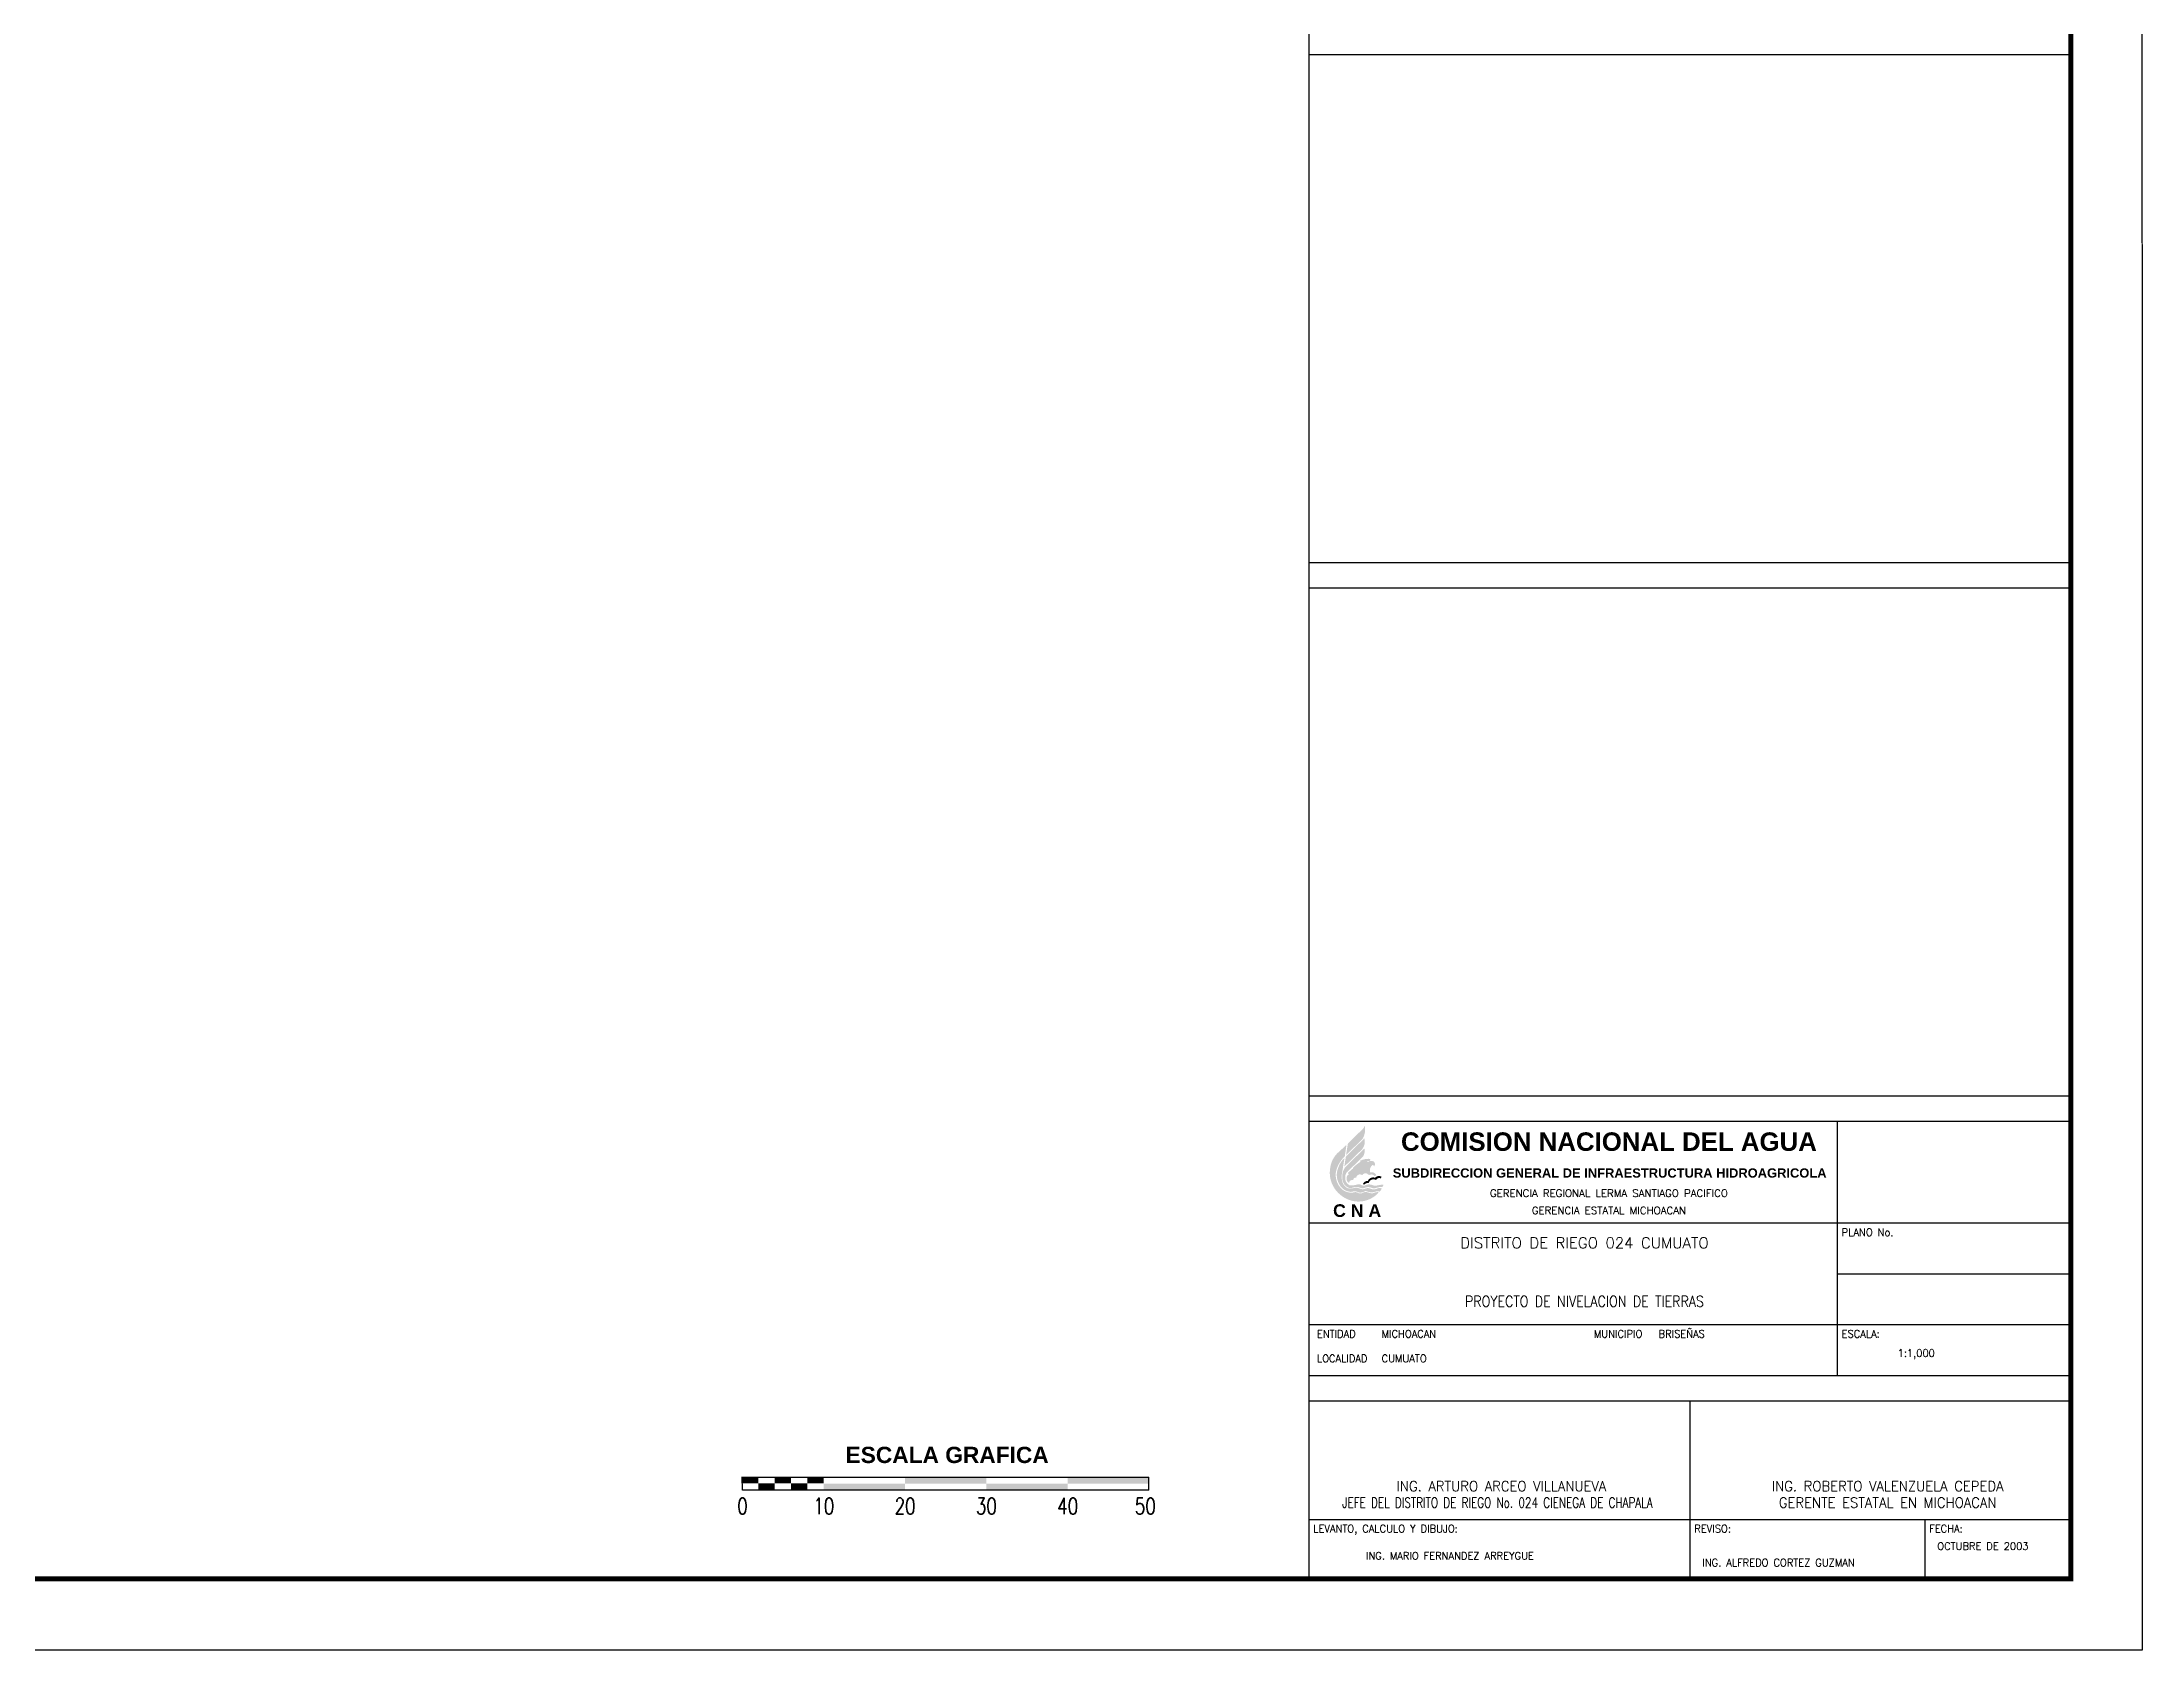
# Model space of a CAD drawing. Extents: x -258 to 258, y -173 to 173.
# Drawn here: x 0 to 258.3, y -173 to 24.8 of the extents above; entities that cross this region are included whole.
import ezdxf
from ezdxf.enums import TextEntityAlignment as Align

# ---------------------------------------------------------------- set-up
doc = ezdxf.new("R2010")
doc.units = 0
doc.header["$MEASUREMENT"] = 0
doc.layers.add('LINEALMP', color=3, linetype='CONTINUOUS')
doc.layers.add('PP', color=7, linetype='CONTINUOUS')
doc.styles.add('ROMANS', font='romans.shx')
doc.styles.add('SANSSERIFBOLD', font='SASB____.pfb')

msp = doc.modelspace()

# ---------------------------------------------------------------- hatches: boundary and pattern name
at = {"layer": 'PP'}
for points in [[(160.462281839439, -110.8879104890628), (159.4514712460048, -111.8129887554562), (159.3870997262478, -111.8730131624965), (159.324205796927, -111.9345151605317), (159.2641385605733, -111.9959743288579), (159.2055382071936, -112.0617377815535), (159.1483404928528, -112.1275440604659), (159.0940015938308, -112.1976010899758), (159.0396626948903, -112.2662340636598), (158.9881933179277, -112.3391177843092), (158.9381587019365, -112.4106095734285), (158.8924176623172, -112.4849708853988), (158.846687329741, -112.5593321957393), (158.8037729834498, -112.6365094931563), (158.7637174522563, -112.7137403277913), (158.7265421500139, -112.7923523849109), (158.6894096767821, -112.8738875022857), (158.6550931899285, -112.9539343225071), (158.6250381574908, -113.0354159025243), (158.5950259536097, -113.1183322423371), (158.5693073261122, -113.2012914120918), (158.5449806305871, -113.2856425150065), (158.5235234574706, -113.3699936177349), (158.5035010453488, -113.455779482075), (158.486348155624, -113.5430001077009), (158.4720540809154, -113.6273512105225), (158.4592054737907, -113.7145611287793), (158.4449113989773, -113.8075100909686), (158.4334440176666, -113.9004269308178), (158.4220194649592, -113.993375893007), (158.4148563665629, -114.0863248552429), (158.4091601511406, -114.1792309891665), (158.4077253901109, -114.2736147110118), (158.4077253901109, -114.3651289135916), (158.4091601511638, -114.4594698073575), (158.4148563665629, -114.5538535310654), (158.4220194649475, -114.6453249034705), (158.4334440176666, -114.7382845717249), (158.4449113990006, -114.8326575894607), (158.4592054738023, -114.9241396677913), (158.477793124906, -115.0156538705109), (158.4978155370278, -115.1057333097095), (158.5192298814946, -115.1972582180286), (158.5449806305871, -115.2872948291013), (158.5706992585154, -115.3773849758087), (158.6007542909181, -115.4660296556307), (158.6336360168353, -115.5532502795337), (158.6665177426592, -115.6404601961141), (158.7036930444941, -115.726246061991), (158.7423031077429, -115.8105971631361), (158.7837505714211, -115.8963830258464), (158.8266542105645, -115.9778646074468), (158.8723952502071, -116.0593890173128), (158.9209951051686, -116.1394465434598), (158.971040427807, -116.2181014306145), (159.0225098047929, -116.2967241969192), (159.0768487037334, -116.3739443225088), (159.1340464181325, -116.4482628046768), (159.1898200781143, -116.5211893550819), (159.2498444858298, -116.5912570901914), (159.3113464827708, -116.6613141177455), (159.3771099348844, -116.7313711456256), (159.441438625654, -116.7985693596071), (159.5086261313351, -116.8615061174845), (159.5786938664445, -116.924400047143), (159.6487508941733, -116.9858592156554), (159.7216774442757, -117.0444916908396), (159.7946039943432, -117.1017001122469), (159.8704000663886, -117.157430944196), (159.9447185488709, -117.2146286580944), (160.0219386745419, -117.2675327951787), (160.0991266794096, -117.3204369339859), (160.177781566506, -117.3704715499422), (160.2578390933981, -117.4176473506959), (160.3393206742418, -117.4634205121314), (160.423714605259, -117.5048572687665), (160.5066309475282, -117.5449127995642), (160.5924168109836, -117.5835228632903), (160.6782026752422, -117.619263404212), (160.7668473536091, -117.6535798910307), (160.8540679785249, -117.6850268566283), (160.9441474186781, -117.7136042996077), (161.0341947369569, -117.7393657552777), (161.1242741771567, -117.7622576881433), (161.2157883779437, -117.7836720329942), (161.3073132861813, -117.8022596850293), (161.3987846584118, -117.8179778140271), (161.4917336205777, -117.8308799559018), (161.5846825827903, -117.8423045084113), (161.677588716388, -117.8508595395135), (161.7705376781698, -117.8565985835856), (161.8648785727856, -117.8594573989743), (161.9578275350097, -117.8608921602601), (162.0522112582054, -117.856598583539), (162.1436933374556, -117.852294300939), (162.2380770606629, -117.8451740311226), (162.3295912619157, -117.8351414104225), (162.4224973955017, -117.8237168581458), (162.5140115958464, -117.8079880215461), (162.605536504538, -117.7908351310296), (162.6970078766986, -117.770812719292), (162.7885220775206, -117.7464860250941), (162.8786122251826, -117.7207781033823), (162.9686916645675, -117.6950166474795), (163.0559122893901, -117.665004443354), (163.1445569690142, -117.6306879564887), (163.230342832458, -117.594947415567), (163.3161286967865, -117.5591961673228), (163.401914560172, -117.5191941720666), (163.4848309015914, -117.4762798260665), (163.5677472434647, -117.4319735480705), (163.6478368919285, -117.3847656250233), (163.7278837113583, -117.3375898245024), (163.8065064772323, -117.2846856856952), (163.8837373103539, -117.231781548704), (163.9580879143847, -117.1760185943684), (164.0309823429037, -117.1188530029031), (164.1039088929945, -117.060220527486), (164.1739659207, -116.9973265975015), (164.2425881877949, -116.93438983995), (164.3097864005424, -116.8686263873009), (164.374157919822, -116.8028629347449), (164.4384866105917, -116.7328059070511), (164.4113332220994, -116.7228161161533), (164.3827129506099, -116.7142182567855), (164.3541355077818, -116.70847921276), (164.3255045292492, -116.7056632255903), (164.2969270868053, -116.7027937027393), (164.2683496439306, -116.7042284641182), (164.2168802669097, -116.7042284640716), (164.1654108899122, -116.7070551587502), (164.1125067519432, -116.7127834954066), (164.0624614293862, -116.7213813547744), (164.0109920523653, -116.7328059070976), (163.9609574363975, -116.7442304593744), (163.9123147532402, -116.7585245345952), (163.863704191189, -116.7771121864906), (163.8151043361926, -116.7956998367095), (163.7822226102872, -116.812852727226), (163.7479061234568, -116.8243201093515), (163.7121655826166, -116.835744661768), (163.6764143343957, -116.8443425211357), (163.6392390325724, -116.8514734967379), (163.6034877847007, -116.854332311987), (163.5677472434764, -116.8543323120335), (163.5291264736036, -116.8529082582565), (163.4919939999294, -116.8486039756564), (163.457677513134, -116.8429184656823), (163.4219369727012, -116.8328858464258), (163.3861857239797, -116.8200265327701), (163.2932367618138, -116.7914383824216), (163.2002878000203, -116.7642528726952), (163.104512144794, -116.7399690066697), (163.0086936606153, -116.7185118318303), (162.9729852405086, -116.7070551587036), (162.9358099391044, -116.6970546603901), (162.8971998754598, -116.6913263222436), (162.860013866605, -116.6870648676297), (162.821403803787, -116.6842060524738), (162.7842285019753, -116.6856408138527), (162.7470853208855, -116.6870648676762), (162.7084752584749, -116.6927610834828), (162.6712892492244, -116.7013589428039), (162.6355487083725, -116.7113487340743), (162.5997974600934, -116.7228161161533), (162.5640569193231, -116.7371101912344), (162.5168811187206, -116.7628181112232), (162.4697160246957, -116.7871448055608), (162.4182359406201, -116.8071672189748), (162.3681584957114, -116.8243201093981), (162.3181238805235, -116.840048944368), (162.279556645843, -116.8500387369888), (162.2409358759818, -116.8572018348845), (162.2023258127796, -116.8615061175777), (162.1622809885943, -116.8628980505979), (162.1222789933847, -116.8628980505513), (162.0850929840759, -116.8586365946336), (162.0464829208853, -116.8543323120335), (162.0078728580091, -116.8457344526192), (161.9706868487585, -116.8343099002494), (161.9335115469236, -116.8200265327701), (161.8963683662645, -116.8057324575959), (161.862062586454, -116.7871448055608), (161.827746099612, -116.7671223940095), (161.7905600902916, -116.7513935590861), (161.7548195495329, -116.7371101911878), (161.714774725266, -116.7256428091554), (161.6775887163996, -116.7156530165346), (161.6389786531741, -116.7084792127134), (161.5989766576037, -116.7042284640716), (161.5589318337792, -116.7027937027393), (161.5188763024577, -116.7042284640716), (161.4788743068872, -116.7070551587036), (161.4402642436268, -116.7142182567855), (161.3801970076922, -116.728501624451), (161.3173030779173, -116.7399690067163), (161.2558332021406, -116.7485347434646), (161.1914723898925, -116.7571326028323), (161.1300025140692, -116.761383349984), (161.0656845303776, -116.7628181113163), (161.0013130110281, -116.7628181112697), (160.9355495593685, -116.7599485884188), (160.871220868564, -116.754263080121), (160.8068493492494, -116.7470999822719), (160.7425313655578, -116.7371101912344), (160.67676791384, -116.7256428091554), (160.6138739841117, -116.7113487340277), (160.5509372261528, -116.6941958449548), (160.4894780570118, -116.6756081930595), (160.4279760596634, -116.6527590884594), (160.3679409452772, -116.628432392492), (160.3078737093776, -116.6026816427009), (160.2478493016039, -116.5755282536382), (160.1906408802548, -116.5455160510493), (160.1348779276887, -116.5111995641841), (160.0791042669502, -116.4768830773653), (160.0248081973696, -116.4397077751113), (159.9733388203837, -116.4025324729504), (159.9218694433861, -116.3610528863734), (159.8717919988034, -116.3196161297848), (159.8246161981311, -116.2752670238027), (159.7803099195764, -116.2280912230955), (159.7345367580012, -116.1809261282207), (159.6916652403947, -116.1323155679507), (159.6501856551448, -116.0822381221457), (159.6129996462784, -116.0279420518084), (159.567269313318, -115.966440055077), (159.5229630346236, -115.9006873117527), (159.4814834494668, -115.8334890994942), (159.4414386256423, -115.7648561240872), (159.4056873773982, -115.6962338578655), (159.3713708904747, -115.626176830125), (159.3370651106641, -115.5546850410057), (159.3070529068297, -115.4831825461937), (159.2812914507289, -115.4088319417322), (159.2555835298437, -115.3345134579344), (159.2312568347261, -115.2601521478733), (159.2112772511842, -115.1843560760142), (159.192678893049, -115.1086028309772), (159.1769607643306, -115.031382705248), (159.1654933829967, -114.9527599389898), (159.1526340692013, -114.8841376725351), (159.1426014484663, -114.8126351760933), (159.1354811791389, -114.7425781483529), (159.129752841749, -114.6710863593267), (159.1283180807193, -114.601029331726), (159.128318080731, -114.5295268350979), (159.1311768957006, -114.459469807311), (159.135481179104, -114.3879780184245), (159.1440362099151, -114.3179209906841), (159.1540688302077, -114.2478532555746), (159.1683629049978, -114.1777962278342), (159.1840810336464, -114.1077392000007), (159.2012446307985, -114.0391062263167), (159.2212670429784, -113.9704839584185), (159.2498444858298, -113.876143064606), (159.2827262116771, -113.7846288639354), (159.315650766209, -113.6916691941908), (159.3527832393476, -113.6001978215529), (159.3914040096628, -113.5115531436866), (159.4328835948662, -113.4214629952097), (159.4771791664476, -113.3342530802125), (159.5229630346352, -113.24703245454), (159.5715628896898, -113.1626813516254), (159.6201734512404, -113.0783302488504), (159.6745016436384, -112.9954139075475), (159.7288405425905, -112.9138894975418), (159.7845713739924, -112.8338319715345), (159.8446386103577, -112.7551770844264), (159.9060977786488, -112.6779890796403), (159.9690345365613, -112.6036277675768), (160.0347979882791, -112.5307012188016), (160.101996201853, -112.4606441894779), (160.1706184685172, -112.3891952300677), (160.2421102576482, -112.3219541881466)], [(160.4508572867548, -112.2518971603597), (160.4322696364659, -112.2790826699464), (160.4151167459146, -112.3062360589625), (160.399387910188, -112.3348563300213), (160.385104542441, -112.3663032957586), (160.3750719217176, -112.3963154982543), (160.3679409452889, -112.429197225417), (160.3607778473466, -112.4620789508568), (160.192075641657, -113.5615877580596), (162.3453093901451, -111.4684212461347), (162.383887332253, -111.4226373771904), (162.4210626336222, -111.375472283992), (162.4553791213373, -111.326861721999), (162.4882608472311, -111.2753923445707), (162.5197506406752, -111.2239229672356), (162.5468933221477, -111.1710188301047), (162.5726547786326, -111.1166799313622), (162.5969279381156, -111.0609169771662), (162.6183851112321, -111.0051433171379), (162.6384075229231, -110.9494124871446), (162.6555711205758, -110.8922147748293), (162.6684304342664, -110.8321475382196), (162.6812790410069, -110.7749819448451), (162.691311660927, -110.7149147081887), (162.6970078767219, -110.654879592103), (162.701301452698, -110.5962471200852), (162.7056057361246, -110.5347879501758), (162.7041709746758, -110.4761554748518), (162.7013014527096, -110.4160775323631), (162.6956159443304, -110.3560531252762), (162.6884528464114, -110.2974206499988), (162.679854987032, -110.237385533913), (162.6655609118694, -110.1787530584959), (162.6512668366835, -110.1215446389979), (162.6341139473778, -110.0629549917998), (162.6112220125098, -110.1029569869163), (162.5869381463679, -110.1430018120678), (162.5597526363039, -110.1816225813469), (162.5311751934292, -110.2173631223151), (162.5011629895365, -110.2516796091339), (162.4682812636777, -110.2845613362035), (162.4339647768589, -110.3160083003575), (160.4951635662059, -112.20186254445), (160.4708796988649, -112.2247544772224)], [(162.4339647768589, -110.1673285062658), (162.469716024684, -110.1015650552465), (162.5040218040988, -110.0343347207876), (162.5369035303535, -109.9657017469173), (162.5654809732514, -109.8970794790192), (162.5940691231925, -109.8270224513719), (162.6198198717961, -109.7555199547904), (162.6427118063381, -109.6840709955664), (162.6641261504556, -109.6125792064471), (162.6812790410069, -109.5396526559023), (162.698442638159, -109.4667261056369), (162.7127688340203, -109.3909300337778), (162.7241933872516, -109.3180463114055), (162.7327484175621, -109.2422502397327), (162.7413569843339, -109.1678889293922), (162.7456505603332, -109.093581153336), (162.7470853208972, -109.0177850813838), (162.7470853208972, -108.9419890098041), (162.7456505603099, -108.8676705260994), (162.7413569843222, -108.7918744545197), (162.7327484175272, -108.7175238499651), (162.7241933872516, -108.641770606651), (162.7113340734213, -108.5688440558733), (162.6970078767336, -108.4944827457191), (162.6841485630081, -108.5416478389176), (162.6684304342664, -108.5888664692873), (162.6512668366835, -108.6345968011534), (162.6312444249692, -108.6803378404351), (162.6083953194495, -108.7246869479073), (162.5840793314215, -108.7675584660144), (162.5583178744943, -108.8104728122009), (162.5297404324345, -108.8505176354433), (162.4997282285651, -108.8905196324689), (162.468281263666, -108.9276949345833), (162.4339647768589, -108.9634461813373), (160.7382270822011, -110.6134000072954), (160.7153779766348, -110.6377267047996), (160.6939208035416, -110.6620105710114), (160.6753331532062, -110.6906308421632), (160.6581802627363, -110.7177735219942), (160.6424514265324, -110.7477964352118), (160.6295921127603, -110.7764167063637), (160.6195594924793, -110.8092984317569), (160.6110044621222, -110.8421801572433), (160.605276124744, -110.8736271230271), (160.4108124633611, -112.1346643320518)], [(162.6398422843602, -111.3225681451382), (162.6527015980741, -111.2896864195122), (162.6655609118694, -111.3454600796802), (162.675593532651, -111.402614965546), (162.6841485630197, -111.4583886254346), (162.6898876073479, -111.5155863393331), (162.6927464223642, -111.5742295221659), (162.6941811828932, -111.6313844080316), (162.691311660927, -111.6885928276694), (162.6870180853352, -111.7457905431045), (162.6812790409837, -111.8043908959953), (162.6712892492011, -111.8601538487012), (162.6612566284312, -111.9159275086829), (162.6455385001435, -111.9717011687579), (162.6298096635437, -112.0274212946883), (162.6097872518643, -112.0817601932911), (162.5898076683341, -112.136099091894), (162.5654809732747, -112.1875684692757), (162.5397730527853, -112.2390378464712), (162.5125768352707, -112.2905072239461), (162.4811298704182, -112.3391177843092), (160.5809922586603, -114.1878288484877), (160.5466329424002, -114.2192758125952), (160.5151859774662, -114.2535922994604), (160.4851737744466, -114.2879087863723), (160.4594658535614, -114.3236493288307), (160.4337043970416, -114.3622593907872), (160.4093777015049, -114.4008373320336), (160.389398118417, -114.4408821571385), (160.3693757067144, -114.4837965034181), (160.3522228161979, -114.5252332600532), (160.3393206742418, -114.5695823658956), (160.3264613604464, -114.6124538840493), (160.3179063293443, -114.6567922841525), (160.3093084699765, -114.7025333249709), (160.3050041873532, -114.7482743642526), (160.30361225495, -114.7940475258743), (160.3036122550082, -114.8397885649698), (160.2993186782056, -114.889823180926), (160.2964491562394, -114.9412925584475), (160.29788391763, -114.991327174264), (160.2993186782056, -115.0427965517854), (160.3050041873416, -115.0928847016068), (160.3136020467442, -115.1429193194723), (160.3236025451508, -115.1915191738168), (160.3364939804247, -115.2401297359495), (160.3522228161863, -115.2887295905268), (160.3693757067144, -115.3359375119442), (160.389398118452, -115.3831133143744), (160.4122472239484, -115.4288543534232), (160.4365739190427, -115.4731927535729), (160.4637166013185, -115.5174990312895), (160.4909128184372, -115.5575438563014), (160.5223597832897, -115.598980612983), (160.5552308017446, -115.637601382588), (160.5895472885866, -115.6747766848886), (160.6267332978605, -115.7090931716142), (160.6653433614469, -115.7419748970075), (160.7053453562723, -115.774856623984), (160.7468249414757, -115.8034768951824), (160.7883045267372, -115.8306195749203), (160.8326108053269, -115.8549462726573), (160.8883844656812, -115.866370824934), (160.9455393511045, -115.8763606175548), (161.0027477720694, -115.8806541909697), (161.059945486387, -115.88495847343), (161.1171539073286, -115.88495847343), (161.1757435541193, -115.8820889524417), (161.2315172140778, -115.8777953770245), (161.2887149280345, -115.8706643986283), (161.3458805204078, -115.8606317792321), (161.4617214167083, -115.8391746061621), (161.5746499624511, -115.8149014475523), (161.6890560977801, -115.7877052286407), (161.8019846430572, -115.7591277875705), (161.8348663689161, -115.7462684721453), (161.8663133338152, -115.7376706144074), (161.9006298210996, -115.7291155832121), (161.9335115469585, -115.726246061991), (161.9664361014439, -115.7248112990288), (162.0007418812544, -115.7248112990288), (162.0350583681546, -115.7291155832587), (162.0679400939902, -115.73340915835), (162.1008218198724, -115.7405401371652), (162.1322687847133, -115.7520075177541), (162.1622809885827, -115.7648561240872), (162.1937279534235, -115.780584960687), (162.2223482249363, -115.7977378495736), (162.3181238805002, -115.8363586206222), (162.413942364679, -115.8735339211999), (162.512576835294, -115.909242342948), (162.551197605551, -115.9106771027902), (162.5898076683574, -115.909242342948), (162.6283749029914, -115.9049808867974), (162.6669956732716, -115.8992525503272), (162.7056057360897, -115.8906868119491), (162.7413569843571, -115.8806541910162), (162.7785322857613, -115.8663708248874), (162.8142835344246, -115.8506419866113), (162.8614486280305, -115.8306195748737), (162.9086244286329, -115.8120319262845), (162.9586590446357, -115.7963030880084), (163.0073017282004, -115.7834544834914), (163.0573363433534, -115.7734218626982), (163.1088164273824, -115.7648561240407), (163.1588510433503, -115.759127787617), (163.2088856593648, -115.7562582630897), (163.2603550359316, -115.7562582630897), (163.3118244129524, -115.7591277875705), (163.3632937899267, -115.7634320718004), (163.4133284058597, -115.7705523398938), (163.4633737284981, -115.7805849606404), (163.513408344501, -115.7920095146867), (163.6177818594559, -115.8220217156457), (163.7235901353823, -115.8549462726107), (163.8265288893425, -115.8892627593828), (163.8651389521605, -115.9006873116596), (163.9051837763924, -115.9092423429945), (163.9451964790991, -115.9164054391673), (163.9866760643141, -115.9178402023623), (164.0281556495291, -115.9192749636481), (164.0681576447154, -115.9164054392138), (164.1096372299653, -115.9121011550771), (164.1496820541972, -115.9049808867043), (164.1882492884353, -115.8935135048116), (164.2769046746486, -115.8735339212464), (164.3641252995411, -115.8549462725641), (164.4527699782688, -115.8377933820477), (164.5414253645751, -115.8234564785613), (164.6315048043558, -115.8105971631827), (164.720160190569, -115.8006073723314), (164.8102396304079, -115.7934442744358), (164.898852187657, -115.7877052285476), (164.9131783844612, -115.7834544833982), (164.9260376981052, -115.7805849606404), (164.9388970119355, -115.7805849607335), (164.951756325661, -115.7820197220659), (164.9646477614122, -115.7863132955739), (164.9760723140615, -115.7920095146867), (164.9860621054599, -115.8006073723314), (164.994659964816, -115.8105971631827), (165.003225702612, -115.8234564785147), (164.9960947253916, -115.8549462726107), (164.9860621054832, -115.8849584734766), (164.9746375522984, -115.9135359164095), (164.9589194239641, -115.9407321351348), (164.9417558268819, -115.966440055077), (164.9231681761507, -115.9907667495078), (164.9031457640056, -116.0136158558773), (164.8802538295451, -116.0350730307167), (164.8574154310336, -116.0536606791196), (164.775923143531, -116.0565302037401), (164.6958334951021, -116.0622585385805), (164.6157866756839, -116.0722483312944), (164.5356863201189, -116.0822381221457), (164.4570742616837, -116.0937055044109), (164.3784086672648, -116.1094343408709), (164.2997966087947, -116.1280219911365), (164.2225657756964, -116.1480444029206), (164.1453884782677, -116.1708935091505), (164.0695924057567, -116.1952094960725), (164.0367106798513, -116.2095035712933), (164.0009594319679, -116.2195361919468), (163.9666536522156, -116.229525984521), (163.9309024039132, -116.2366890824633), (163.895151156123, -116.2409505369375), (163.8594106152363, -116.2438200579258), (163.8222674345307, -116.2438200579258), (163.7865268937254, -116.239515775512), (163.7493408844632, -116.2352650270099), (163.7136003436346, -116.2280912230955), (163.6792838567577, -116.2166666709585), (163.6464021309454, -116.2037752347766), (163.6120856436726, -116.1894811596954), (163.5548879297159, -116.1694587480044), (163.4962554543337, -116.149479164253), (163.4362203400291, -116.1323155679507), (163.3775878646236, -116.1179893704364), (163.3175634573156, -116.10656481802), (163.2560507529124, -116.0965750253526), (163.1945915842022, -116.0879771693842), (163.1431222072046, -116.0879771693377), (163.0887833082176, -116.0879771693842), (163.0387486930646, -116.0922707428923), (162.9858445550956, -116.0980097885011), (162.9329404171498, -116.1065648179734), (162.8829058011121, -116.1179893703433), (162.8314364237653, -116.130891515757), (162.7814018077741, -116.1466096413555), (162.7313243640063, -116.1651972934371), (162.6827138015244, -116.1852197051281), (162.6441037387413, -116.1995137803489), (162.6041017434851, -116.2123730940977), (162.5640569193231, -116.2209281236166), (162.5225773340964, -116.2280912230955), (162.4825646309939, -116.2338302671211), (162.4396502847842, -116.2352650270565), (162.3982135281607, -116.2338302671211), (162.3581687047554, -116.2323955057887), (162.3181238805119, -116.2266564617632), (162.2766871238768, -116.2181014306611), (162.2366422996682, -116.2080688097747), (162.1965974754712, -116.1952094961656), (162.1580195342016, -116.179491366935), (162.0922239608539, -116.1523058589315), (162.0250257477805, -116.128021991183), (161.954968720075, -116.1051300565945), (161.8849009848957, -116.0865424063755), (161.8148439572251, -116.0679547559703), (161.7433521681291, -116.0536606792128), (161.6847625213501, -116.0565302036936), (161.6246845783957, -116.0622585386271), (161.5675296926696, -116.0708135697292), (161.5088865106984, -116.0808461905224), (161.4516887963575, -116.0922707428923), (161.3930884429894, -116.1065648179734), (161.3373254900507, -116.1237177070929), (161.2815518296499, -116.1423053589417), (161.2358107900422, -116.1551646725042), (161.1900376288977, -116.1680668145651), (161.1414270667883, -116.1766218457138), (161.0942619732989, -116.1837849437026), (161.0456621183024, -116.1880463981303), (160.9970515566121, -116.1923506806837), (160.948408873094, -116.1923506806372), (160.9012330724683, -116.1909159209346), (160.8526332174603, -116.1866116383346), (160.8054574168695, -116.179491366935), (160.7582494942879, -116.1694587480044), (160.7125084546686, -116.1537299112184), (160.6681700544723, -116.138011782174), (160.6238637758827, -116.1179893704364), (160.5809922586603, -116.0980097885011), (160.5395126729796, -116.0751178523293), (160.4994678487943, -116.0479216352338), (160.4594658535731, -116.0207789538195), (160.4165515073517, -115.9864624669543), (160.3736371610838, -115.9535807414679), (160.3336351658974, -115.9164054391673), (160.2950143956405, -115.8792301385896), (160.2578390933865, -115.8391746062087), (160.2235226065561, -115.796303088055), (160.187771358242, -115.7533994510537), (160.1577591547917, -115.7090931715211), (160.1277469505498, -115.6633521324722), (160.1019962018647, -115.6161442093784), (160.0748428125459, -115.5689684086246), (160.0519508788071, -115.517499031336), (160.0319284662895, -115.4674644170096), (160.0119060546334, -115.4174297994701), (159.9961879259266, -115.3659604235319), (159.9818938503682, -115.3116215249756), (159.9704692979634, -115.2587173862616), (159.9618714390614, -115.2058132473612), (159.9547511693032, -115.1500395874726), (159.9504468854808, -115.0957006889628), (159.9475773634447, -115.0427965517389), (159.947577363468, -114.988511187234), (159.9504468854808, -114.9327375272522), (159.9461533099122, -114.864104553475), (159.941849026893, -114.7954822873464), (159.941849026893, -114.7268600193085), (159.9432837879577, -114.6567922841525), (159.9490121248237, -114.5896047791699), (159.9561859302979, -114.520971805579), (159.9661757220223, -114.4523495377274), (159.9776002747996, -114.383673735545), (159.9918836420693, -114.3179209906841), (160.0090900682553, -114.2507227783324), (160.0290696517856, -114.1835352717666), (160.0519508787955, -114.1177718192106), (160.0748428125459, -114.0548350613332), (160.101996201853, -113.9905063700629), (160.1320084049541, -113.9290472017368), (160.1620634373336, -113.867545205378), (160.1963799250836, -113.8060860351427), (160.2321204658889, -113.7488776155515), (160.2692636457447, -113.6902451401344), (160.3093084699998, -113.6345143084181), (160.3522228161979, -113.5787406483898), (162.6069605580589, -111.3868968362687), (162.6241241556185, -111.3568739261711)], [(161.1829066520615, -113.8518163686851), (161.2815518296848, -113.7717695500935), (161.2772475467006, -113.7589102363912), (161.2715620383446, -113.748877615598), (161.2643989399949, -113.738887823117), (161.2544091482123, -113.730289963563), (161.2429417668551, -113.724550919584), (161.2315172140894, -113.7217349324143), (161.3173030778941, -113.6387757629389), (161.4059477567382, -113.5572834753664), (161.4974619579327, -113.4801061795792), (161.5889440371364, -113.4028753449442), (161.6804582383658, -113.3285140328808), (161.7748419615848, -113.2556303139078), (161.8720523781784, -113.1855732861674), (161.9692520877637, -113.1155055493815), (162.0679400939786, -113.0483180445852), (162.1665852719744, -112.9839465252357), (162.166585271986, -112.9639241136378), (162.166585271986, -112.9439445300261), (162.1622809885827, -112.9239221181953), (162.1551607191854, -112.9038997049676), (162.1465521528211, -112.8853013489628), (162.1365623610385, -112.8681484582601), (162.122278993373, -112.8538543831324), (162.1923360210552, -112.8209833634319), (162.2623930490983, -112.7909283311805), (162.332417955302, -112.7623401823686), (162.4039097443514, -112.736589432531), (162.4754015334824, -112.7123055665055), (162.548328082735, -112.6922831531847), (162.6212546332448, -112.6722607411211), (162.695615944342, -112.6565319064306), (162.7699344264285, -112.6422485385323), (162.8442957375257, -112.6293892249698), (162.9214730349428, -112.6207913639722), (162.9958343460516, -112.6136603883701), (163.0716304185509, -112.6093668116489), (163.1473836620164, -112.6064972903347), (163.2231797345158, -112.6064972903347), (163.2989650991454, -112.6093668116024), (163.3161286967632, -112.6164870814653), (163.3332815860806, -112.6250849407399), (163.3490104221914, -112.6365094932029), (163.3618590289203, -112.6494116367074), (163.3732835816976, -112.6651297657518), (163.3818814409839, -112.6808586006751), (163.3890552464582, -112.6980114912847), (163.3933059938078, -112.7180339030223), (163.3933059937961, -112.7365894324845), (163.391881940217, -112.7537423230009), (163.3861857239681, -112.7723299732665), (163.3804573870672, -112.7909283311805), (163.3704675953079, -112.8066464602249), (163.3590002139623, -112.8224074173952), (163.3461408997711, -112.8338319715345), (163.328988010477, -112.8452565238113), (163.3118244129408, -112.8538543831324), (163.2660833732982, -112.8581158376066), (163.2203102125146, -112.8609853586881), (163.1745691720687, -112.8638548816322), (163.1288388399466, -112.8638548815856), (163.0844897323114, -112.868148458167), (163.0387486931111, -112.8710179795278), (162.9958343460749, -112.8781382493442), (163.0086936606153, -112.9210525955306), (163.0487384839857, -112.9453364615096), (163.0887833082408, -112.9639241136378), (163.1288388399582, -112.9882508078823), (163.1717103571922, -112.9739567342447), (163.1945915841905, -112.9467712231679), (163.2117551813193, -112.9296076266794), (163.2303428324696, -112.9138894975418), (163.2503652449988, -112.8995954224607), (163.2703448276559, -112.8881708699977), (163.2932367618138, -112.8781382492976), (163.3161286967516, -112.8710179795278), (163.338977802248, -112.8667136970209), (163.363293789915, -112.8638548816787), (163.3861857239914, -112.8638548816322), (163.4119043518964, -112.8652789355954), (163.4576775131107, -112.8638548816787), (163.5048533137364, -112.8667136970675), (163.553453168663, -112.8695832197787), (163.5991942083289, -112.8767034878721), (163.6464021309337, -112.8838772931835), (163.6921431705298, -112.8938670858508), (163.7378735031176, -112.9067585203564), (163.7607654372172, -112.9153242588742), (163.7836573717825, -112.9267809337238), (163.8051145448757, -112.9396402473794), (163.8250941279752, -112.9539343225537), (163.8451165400853, -112.9710872114869), (163.860845376266, -112.9896855691215), (163.8765635049728, -113.009707982582), (163.8894656476972, -113.0311223258497), (163.9008902004513, -113.0525794990594), (163.9209126121539, -113.1054729288211), (163.938065502228, -113.1569530133856), (163.9537943384668, -113.2112812045729), (163.9595226753212, -113.2356079022167), (163.9623493688007, -113.2598917682422), (163.962349368789, -113.2870772761991), (163.9595226753329, -113.3127959054196), (163.9537943384436, -113.3399814150995), (163.9451964790991, -113.3642652828945), (163.9223473735678, -113.4243325178279), (163.8965859170247, -113.4815409409581), (163.8694432355406, -113.5401305849431), (163.8537143994065, -113.5258365096757), (163.8394310317061, -113.5101183806779), (163.8265288893425, -113.4915307318559), (163.8151043362159, -113.4715083200717), (163.8079412382969, -113.4514751993818), (163.8008102614957, -113.4314527877839), (163.7950819245365, -113.4157346585067), (163.7865268937021, -113.4028753449442), (163.7764942733629, -113.3914507924812), (163.7650697206089, -113.3814181715949), (163.7522104068252, -113.3728631422156), (163.7378735031176, -113.3657000441337), (163.7221553744108, -113.361395759997), (163.7035677233187, -113.361395759997), (163.6849800721451, -113.3628305197461), (163.6664245430555, -113.3671240967), (163.6492288243084, -113.374297903548), (163.6320759341878, -113.3828529315302), (163.6163470984146, -113.3914507924812), (163.6020530232985, -113.4043101060903), (163.5663124824816, -113.4443549297517), (163.5305612346216, -113.4857916862471), (163.4991142697109, -113.528706032387), (163.4691020658414, -113.5730123120127), (163.4419165553816, -113.6187854734948), (163.4161979278491, -113.665961272479), (163.3918819402054, -113.7131263674004), (163.3761531036405, -113.7689000273356), (163.3647285508749, -113.8261084485101), (163.3546959305357, -113.8832633343292), (163.3461408997595, -113.9404717558296), (163.3404018557805, -113.9976694697281), (163.3361511083611, -114.0562698226655), (163.336151108396, -114.113467536564), (163.3375430408574, -114.1721107194433), (163.3418366168218, -114.2292656052625), (163.3447061387764, -114.2407329858048), (163.3475756616274, -114.2507227783324), (163.3533039981209, -114.2607553974492), (163.3618590289087, -114.2693104285514), (163.3704675953195, -114.2764842340024), (163.3818814409839, -114.2793002211722), (163.3918819401704, -114.2821697423002), (163.403338614112, -114.2821697423002), (163.4147631669242, -114.2807349827373), (163.4247529586719, -114.2764842339559), (163.4619389675383, -114.2678756687557), (163.5005490307987, -114.2635820921743), (163.5391590939544, -114.2593206377002), (163.5777798638272, -114.2578858762747), (163.6163470984262, -114.2593206377002), (163.6549571612792, -114.2635820921743), (163.6935779315478, -114.2693104285048), (163.7293184723181, -114.2793002211722), (163.7679392425751, -114.2893328403356), (163.8051145448757, -114.3036269155098), (163.8394310317177, -114.3193557520164), (163.873736811505, -114.3379434023751), (163.9051837763924, -114.357965813973), (163.9380655022163, -114.3794229887659), (163.9695124671271, -114.4036961473757), (163.9966658556892, -114.4294576031854), (164.0238513661374, -114.4580350459786), (164.0495699936699, -114.4866660245461), (164.0724619281653, -114.5181129902834), (164.0924843402521, -114.5509840097977), (164.1125067519315, -114.5838657353772), (164.1296596420987, -114.6181822221493), (163.9252168955573, -114.7368498118362), (163.9023249614809, -114.7096964229597), (163.8779982659559, -114.6810761519475), (163.8508555845183, -114.6567922841525), (163.8222674345423, -114.6353351126658), (163.7922124020464, -114.6153126992518), (163.7607654371939, -114.5952902876074), (163.72788371137, -114.579572158563), (163.6935779315594, -114.5652780833887), (163.6592614446825, -114.5538535310654), (163.623510196415, -114.5452556716511), (163.5877696555748, -114.5381354018347), (163.5520184077148, -114.5338311194675), (163.5148431054608, -114.5323963579023), (163.479091857624, -114.5323963579023), (163.4419165553816, -114.5352658807533), (163.4062081361248, -114.5423861488467), (163.3704675953079, -114.5509840097511), (163.3347163469938, -114.5609738007421), (163.3003998601984, -114.5752678760095), (163.2675181342929, -114.5910395407351), (163.236028340814, -114.6067576698726), (163.1788734559144, -114.5667128445813), (163.1216650340881, -114.5295268350979), (163.0615977986076, -114.4923515342875), (163.041618215089, -114.4737638825784), (163.0187262805354, -114.4566002862295), (162.9958343460632, -114.4423169167945), (162.9715611865686, -114.429457603232), (162.9472344914742, -114.4194249838358), (162.9214730349428, -114.4108699529199), (162.8928955929063, -114.4036961474223), (162.8671876724402, -114.3994454005035), (162.8399914549256, -114.39944540055), (162.811414012051, -114.39944540055), (162.7856525555311, -114.4022720935522), (162.7556403520808, -114.3994454005035), (162.7256281477807, -114.3994454004569), (162.6956159443304, -114.4008373320801), (162.6669956732716, -114.4051309087547), (162.6398422843602, -114.4123047142522), (162.6097872518411, -114.4237292665755), (162.5840793313983, -114.4351538189454), (162.5583178745059, -114.4494800165063), (162.5340340084105, -114.4652088512434), (162.5097180203244, -114.4837965034647), (162.4896956082026, -114.5052108482225), (162.4697160246957, -114.5252332600532), (162.4525524279627, -114.5509840097977), (162.4367914702103, -114.5752678759629), (162.4239321564033, -114.6010293317726), (162.4125076037424, -114.6296067744261), (162.3867568542657, -114.608192429482), (162.3581687047321, -114.5910395407351), (162.328156500886, -114.5738331145374), (162.2981014683901, -114.5609738007421), (162.2680892645207, -114.5481251944555), (162.2366422996566, -114.5381354018813), (162.202325812768, -114.5295268351445), (162.1694440869324, -114.5252332600532), (162.1365623610502, -114.5223637370625), (162.1051153961744, -114.522363737016), (162.0708096164221, -114.5252332600998), (162.0378850615176, -114.5295268350979), (162.0050033356471, -114.5352658807999), (161.9721216097882, -114.5452556716977), (161.9421094062913, -114.5566802239278), (161.9106624414737, -114.5695823658491), (161.8806502375694, -114.5853004950797), (161.8534540200664, -114.6024533856427), (161.8263113385823, -114.6224865045631), (161.8005498820276, -114.6439008496469), (161.7762767225911, -114.668216838059), (161.7548195495212, -114.6925435324432), (161.7347971373995, -114.7196862157201), (161.7147747252544, -114.7468824325828), (161.6990458894812, -114.7768946352182), (161.684762521385, -114.8069068393903), (161.6732951400511, -114.8383538036374), (161.6633053482685, -114.8698007693281), (161.6547396109032, -114.9027253247565), (161.6490112735366, -114.9341722884914), (161.6246845783724, -114.928433244559), (161.598976657592, -114.9255744293099), (161.5732152013865, -114.9241396677913), (161.5475072810019, -114.9255744293099), (161.5217458244704, -114.9284332445124), (161.496037904016, -114.934172288538), (161.4717112084443, -114.9427273198264), (161.4474273419765, -114.9527599389432), (161.4245354078652, -114.9656192525988), (161.4016541808203, -114.9799026220338), (161.3830558226153, -114.9970662183361), (161.3644681714766, -115.0142191090388), (161.3473152817751, -115.0356762820156), (161.3315864456294, -115.0556986937998), (161.3201618929219, -115.0799825598719), (161.3101292725245, -115.1043092556531), (161.3015742417949, -115.127190482826), (161.2944111438526, -115.152909110277), (161.2915844503616, -115.1786598602077), (161.2901496890059, -115.2058132474078), (161.2901496890292, -115.2301399433287), (161.2600946565683, -115.2215313764988), (161.2286476920766, -115.2158030401217), (161.1957659658569, -115.210106824222), (161.164319001342, -115.2101068242686), (161.1314372750523, -115.2115415855544), (161.0999903106305, -115.2158030401217), (161.0699352781463, -115.2229661379708), (161.0384883133171, -115.2315639973851), (161.0084761094477, -115.2444233111339), (160.9798558379465, -115.2587173863081), (160.9527024494426, -115.2758702769177), (160.926994528604, -115.2958926886087), (160.9026678334282, -115.3159151002998), (160.8797758993518, -115.3387642065762), (160.8611882482248, -115.3645256622462), (160.8426005970629, -115.391668343707), (160.8268717613712, -115.4188645607559), (160.8125883932517, -115.4474420036888), (160.8025986022956, -115.4788889695192), (160.7940007430094, -115.5089440018171), (160.7883045267023, -115.5418257272104), (160.7854350046895, -115.5732726912713), (160.7525639863277, -115.5532502795337), (160.7224982463697, -115.5332278678427), (160.6910512815754, -115.5089440018637), (160.6610390776594, -115.4831825461471), (160.6352883290209, -115.4574746244354), (160.6095697006968, -115.4274195919977), (160.5852537130064, -115.3988314433256), (160.5638393681322, -115.3673844776349), (160.5452410099853, -115.3345134579344), (160.5266533592192, -115.3016317325877), (160.5109352301282, -115.2658804842038), (160.4980330881721, -115.2301399433287), (160.4866085350223, -115.1943886952708), (160.4766187432397, -115.1557786331745), (160.4694556453557, -115.1185926234582), (160.465151361964, -115.0799825598253), (160.4651513619523, -115.0427965517389), (160.4651513619174, -115.0042293162784), (160.4680208839302, -114.9656192525523), (160.4737492212735, -114.928433244559), (160.4751839826291, -114.8955622250447), (160.4794454370684, -114.8641045535216), (160.4866085350223, -114.8326575894607), (160.4965983267583, -114.8026025569299), (160.5066309475166, -114.7725903527113), (160.5209250219108, -114.7411433870206), (160.5352083895647, -114.7139578773873), (160.5538067481539, -114.6868044885108), (160.5738291598449, -114.6610537402099), (160.5952863329498, -114.6382046339335), (160.6167006779288, -114.6153126992984), (160.6410166655609, -114.5952902875608), (160.668170054449, -114.5752678760095), (160.6953555645363, -114.558114985493), (160.723933007411, -114.5423861487536), (160.7182474994858, -114.5181129901903), (160.7096496400715, -114.492351534334), (160.7010839019146, -114.4695024281042), (160.6881924670132, -114.4451864396921), (160.6753331531945, -114.4237292664824), (160.6596043166413, -114.4036961474223), (160.6410166655726, -114.3836737356382), (160.6238637758827, -114.366520845308), (160.712508454657, -114.2764842339093), (160.8040333628946, -114.1878288485343), (160.8955047351017, -114.1020429841941), (160.9898884582974, -114.0162571201334), (161.0856641138613, -113.9332979504718)], [(163.1002078610065, -115.2958926886087), (163.0844897322881, -115.3345134579344), (163.0444449080445, -115.3316439368995), (163.0073017282121, -115.3316439368995), (162.9686916646024, -115.3345134579344), (162.9300816017378, -115.3401989680016), (162.8928955928947, -115.347362066037), (162.8557202906755, -115.3573518569348), (162.8199690424081, -115.3702540004393), (162.7842285019637, -115.385982835223), (162.7499120147608, -115.4031357259257), (162.7170302884362, -115.4217233760981), (162.6855833235371, -115.4445724824676), (162.6555711205641, -115.4674644170096), (162.6269508490747, -115.4931723371381), (162.5997974600934, -115.5218033157522), (162.5754707650223, -115.5503807583591), (162.5526323665341, -115.5818277226994), (162.5311751934176, -115.61331751619), (162.5140115958348, -115.6476340032881), (162.5025870435115, -115.6876359984512), (162.6312444249576, -115.8006073723314), (162.6555711205874, -115.7734218626982), (162.6812790410069, -115.7462684721453), (162.7084752584517, -115.7219524854096), (162.7370527009422, -115.6976686192444), (162.7670649044507, -115.6776462075533), (162.7985546983022, -115.6576237942325), (162.8314364237536, -115.6404601961141), (162.8643181500549, -115.6261768300785), (162.9000586908602, -115.61331751619), (162.9343751777138, -115.6032848954434), (162.970126425993, -115.5947298661107), (163.0073017281771, -115.5889908203622), (163.0444449080213, -115.5861320051132), (163.0801854488847, -115.5832624838455), (163.1173714585777, -115.5861320051132), (163.1545467599354, -115.5904255819274), (163.1902980082261, -115.5961646258598), (163.2002878000203, -115.5589786177268), (163.2131899427332, -115.5232380769914), (163.227473310096, -115.4874868287472), (163.2446369076672, -115.4546051032608), (163.2646593193349, -115.4217233760515), (163.286073664279, -115.3902335822815), (163.308954890928, -115.3587866181275), (163.333281586034, -115.3302091752877), (163.3604349753412, -115.3030236640712), (163.3876204849861, -115.2773050365271), (163.4176326888904, -115.2529783421429), (163.4490796537313, -115.2315639974317), (163.4819613795902, -115.2115415855078), (163.5162778664788, -115.1958234564168), (163.5505836466968, -115.1800946200034), (163.586334894615, -115.1657684241189), (163.623510196415, -115.154343871749), (163.6592614447058, -115.1457460123813), (163.6978715078964, -115.1400497965282), (163.7336227557564, -115.1357562197605), (163.77362475142, -115.134321458335), (163.8108107602399, -115.1357562198071), (163.8494208235119, -115.1386150351958), (163.8865961252421, -115.1443540792214), (163.9252168955805, -115.1529091103701), (163.9609574363975, -115.1629417312099), (163.9966658556892, -115.175801044819), (164.0309823428921, -115.1900844126707), (164.0667228837439, -115.2072480088333), (164.098212677188, -115.2258356607286), (164.1125067519432, -115.1986501494655), (164.1296596421104, -115.1700620007934), (164.1468125321961, -115.1443540792214), (164.1682697053242, -115.1200273848372), (164.1882492884121, -115.0957006889628), (164.2125759839488, -115.0742863455554), (164.2383374400146, -115.0542639323277), (164.2640453608998, -115.0356762820622), (164.2926335104334, -115.0199581529247), (164.3198190208816, -115.0070988390828), (164.349831224751, -114.9941966955783), (164.3798434282595, -114.9856416659197), (164.4113332221226, -114.9784785664408), (164.4442149479699, -114.9741742838873), (164.4756619127991, -114.9713475906989), (164.5071088773024, -114.9713475907454), (164.5385558421665, -114.9741742838873), (164.5714375680487, -114.9784785664408), (164.601492600498, -114.9870764275314), (164.6315048043674, -114.9956314569106), (164.6615170082252, -115.0070988391293), (164.6915292121179, -115.0213822068414), (164.7701948062226, -114.8226249687606), (164.7387478413584, -114.8026025569299), (164.7072580478795, -114.7825801435625), (164.6758110830153, -114.7668620142853), (164.6414945961617, -114.7525679410202), (164.6071781092731, -114.7411433870206), (164.5714375680604, -114.7311107679503), (164.5356863201072, -114.7239904981339), (164.4999457793602, -114.7182514541084), (164.464194531081, -114.7168274001917), (164.4270620578493, -114.7168274001917), (164.3898760486103, -114.7168274002383), (164.3541355077701, -114.7211209752364), (164.3183842598635, -114.7282840731321), (164.2840677730215, -114.7368498117896), (164.2483272317739, -114.748274364206), (164.2125759839371, -114.7626005616272), (164.1796942580666, -114.7768946351716), (164.1482472931908, -114.7954822873464), (164.1181922607299, -114.8155046989443), (164.0881800568837, -114.8369190439815), (164.0610373753763, -114.8612457383191), (164.0352759189031, -114.885561726545), (164.0109920523537, -114.9127151155146), (163.9866760643141, -114.9427273198729), (163.9466312400706, -114.9284332446056), (163.9066185374453, -114.9184434537077), (163.8651389521838, -114.9084108329145), (163.8250941279636, -114.9027253247099), (163.7836573717708, -114.8984210403403), (163.7407430250722, -114.8969862789614), (163.6993062688678, -114.8984210403869), (163.6578266836878, -114.9012905631447), (163.6163470984378, -114.9084108329145), (163.5749103417795, -114.9170086922823), (163.5334307565878, -114.9270091906888), (163.4948206933739, -114.9398577967426), (163.4562427521276, -114.9555866336217), (163.4176326888788, -114.9741742838873), (163.3818814409606, -114.9941966955317), (163.3461408997711, -115.0156538704643), (163.3118244129524, -115.0399805647088), (163.278942687047, -115.0656884846045), (163.2474957221595, -115.0942766349064), (163.2188754507282, -115.1243316673441), (163.1902980082261, -115.1543438717956), (163.1645365517063, -115.1900844126707), (163.1416874462331, -115.2229661380639), (163.1202302731283, -115.2601521478733)]]:
    msp.add_hatch(color=7, dxfattribs=at).paths.add_polyline_path(points)
h = msp.add_hatch(color=7, dxfattribs=at)
edge = h.paths.add_edge_path()
edge.add_arc((164.2638348271663, -117.2989273639629), 0.6992228715761791, 70.13968583404873, 111.1988226669685)
edge.add_arc((163.5511203716218, -115.3377866380149), 1.38765055790408, 257.5414158724683, 289.35395939246877, ccw=False)
edge.add_arc((163.4980285482889, -115.2916567857144), 1.422583158197918, 247.1582406896486, 260.0309822902041, ccw=False)
edge.add_arc((162.8164089081169, -116.8171839605784), 0.2505059469050452, 58.90102782145751, 121.0989721785336)
edge.add_arc((161.9331358338532, -115.2592674074462), 1.540487019336101, 288.6907999737454, 299.29978407105415, ccw=False)
edge.add_arc((162.172209666163, -115.9153179507004), 0.8425778915746694, 254.4557617503861, 287.5872896171633, ccw=False)
edge.add_arc((163.3094126869983, -112.9451088775648), 4.020081275486922, 247.05137045171261, 250.1811392998663, ccw=False)
edge.add_arc((161.4685008008324, -117.3671456882032), 0.7702992974127317, 69.206302260144, 112.7951405031511)
edge.add_arc((161.0118038737157, -115.8598089029314), 0.8127568575853211, 257.7802160632692, 281.22794724976626, ccw=False)
edge.add_arc((161.0779063038936, -114.9910778444493), 1.680035543515433, 222.9868369908382, 261.8513115289386, ccw=False)
edge.add_arc((161.5943257624924, -114.5952582021011), 2.328524223775153, 169.7797087932327, 221.4471921121327, ccw=False)
edge.add_arc((162.5885048300901, -114.8585024354747), 3.354655483209512, 135.0000688913069, 168.367659022566, ccw=False)
edge.add_line((160.2164023371821, -112.4864056468708), (159.9105367995159, -114.3608353369636))
edge.add_arc((161.8752938033256, -114.8316612951225), 2.02038292586892, 166.5240033483663, 205.5148155431911)
edge.add_arc((161.2131062773115, -115.0266381404596), 1.343242738439632, 210.1809535619101, 243.5740646970813)
edge.add_arc((160.911718557583, -114.717343618325), 1.540958885084275, 258.9097992434328, 279.9197815438242)
edge.add_arc((160.7954029965971, -113.1071459603729), 3.151330082392335, 276.9583245720327, 284.5046864576453)
edge.add_arc((161.6847571267805, -116.6001985229319), 0.4533477769431749, 69.12025822262677, 102.75283163195479, ccw=False)
edge.add_arc((163.5537016777613, -111.8264724420616), 4.673211430318026, 248.5707426795314, 254.5601542952579)
edge.add_arc((162.4482129450247, -115.824064377998), 0.5255818708944976, 254.7048367389046, 290.3800347297924)
edge.add_arc((164.7280838959676, -122.731767376815), 6.749016759709392, 105.03571371662991, 108.1007059492272, ccw=False)
edge.add_arc((163.095804473263, -116.9083374121925), 0.7045759375925741, 69.56210971922718, 99.68714813928813, ccw=False)
edge.add_arc((163.8312058549666, -115.2594047908904), 1.103189661520777, 243.6665281545644, 269.1637142190007)
edge.add_arc((163.8164974764048, -115.3890611194307), 0.9734168194383912, 269.9179990747275, 299.2839997898551)
edge.add_arc((164.518143816042, -116.7878830742324), 0.5942534841049492, 63.06291296419698, 112.3017883415286, ccw=False)
edge.add_arc((164.1558328945248, -116.0851146909175), 0.6547793886776462, 301.8523026695914, 344.68093882132007, ccw=False)

# ---------------------------------------------------------------- linework, layer by layer
at = {"layer": 'LINEALMP'}
msp.add_lwpolyline([(-249.2283396405692, 165.0298799091252), (155.8180699014513, 165.0298799091252), (155.8180699014513, -164.2826206797501), (-249.2283396405692, -164.2826206797501)], close=True, dxfattribs=at)
at = {"layer": 'PP', "color": 7}
for p, q in [((155.8180699014745, 23.21499839809258), (155.8180699014629, -39.28420796121937)), ((249.5668794403726, 23.21499839804601), (155.8180699014745, 23.21499839809258)), ((249.5668794403842, -39.28420796126593), (155.8180699014629, -39.28420796121937)), ((249.5668794403726, -42.40916827924084), (155.8180699014629, -42.40916827924084)), ((155.8180699014629, -42.40916827924084), (155.8180699014745, -104.9083746384596)), ((249.5668794403726, -104.9083746384596), (155.8180699014745, -104.9083746384596)), ((249.5668794403842, -108.033334956388), (155.8180699014745, -108.0333349563414)), ((155.8180699014745, -108.0333349563414), (155.8180699014513, -139.2829381361371)), ((220.8172445152362, -108.0333349563414), (220.8172445152595, -139.2829381360905)), ((249.5668794403959, -120.5331762283808), (155.8180699014279, -120.5331762283808)), ((249.5668794403726, -126.7830968642374), (220.8172445152246, -126.7830968641909)), ((249.5668794403842, -133.0330175001873), (155.8180699014629, -133.0330175001873)), ((249.5668794403842, -139.2829381360905), (155.8180699014513, -139.2829381361371)), ((249.5668794403726, -142.4078984540654), (155.8180699014629, -142.4078984540654)), ((155.8180699014629, -142.4078984540654), (155.8180699014513, -164.2826206797501)), ((202.6924746709119, -142.4078984540189), (202.6924746709352, -164.2826206797501)), ((249.5668794403842, -156.9952132170321), (155.8180699014279, -156.9952132169856)), ((231.5887584283657, -156.9952132169856), (231.588758428389, -164.2826206797501))]:
    msp.add_line(p, q, dxfattribs=at)
at = {"layer": 'PP'}
for p, q in [((86.16456232141579, -153.3649030737699), (86.13019033267659, -151.735136687333)), ((86.1645623214313, -151.7649030737699), (136.1645623214468, -151.7649030738319)), ((136.1645623214158, -153.364903073832), (136.1645623214468, -151.7649030738319)), ((136.1645623214158, -153.364903073832), (86.16456232141579, -153.3649030737699))]:
    msp.add_line(p, q, dxfattribs=at)
msp.add_lwpolyline([(-258.3102115592395, -173.0268020359101), (-258.3102115592279, 173.0268020359567), (258.3102115592279, 173.0268020359101), (258.3102115592395, -173.0268020359101)], close=True, dxfattribs=at)
at = {"layer": 'PP', "const_width": 0.6}
msp.add_lwpolyline([(-249.2283396405692, 165.0298799091252), (-249.2283396406041, -164.2826206797967), (249.5668794403842, -164.2826206797501), (249.5668794403842, 165.029879909032)], close=True, dxfattribs=at)
at = {"layer": 'PP'}
for points in [[(88.13019033267659, -151.735136687395), (88.13019033267659, -152.535136687395), (86.13019033269211, -151.735136687395), (86.13019033269211, -152.535136687395)], [(92.13019033269211, -151.735136687333), (92.13019033267659, -152.535136687395), (90.13019033266107, -151.735136687333), (90.13019033267659, -152.535136687395)], [(96.13019033264553, -151.735136687333), (96.13019033266107, -152.535136687333), (94.13019033266107, -151.735136687395), (94.13019033266107, -152.535136687395)], [(106.1645623214313, -151.7649030738941), (106.1645623214003, -152.564903073894), (116.1645623214468, -151.7649030738319), (116.1645623213848, -152.5649030739561)], [(126.1645623213848, -151.7649030738941), (126.1645623214623, -152.564903073894), (136.1645623214313, -151.7649030738941), (136.1645623214313, -152.564903073894)], [(90.13019033267659, -152.535136687395), (90.13019033267659, -153.3351366873329), (88.13019033267659, -152.535136687395), (88.13019033266107, -153.335136687395)], [(94.13019033266107, -152.535136687395), (94.13019033267659, -153.335136687395), (92.13019033267659, -152.535136687395), (92.13019033267659, -153.335136687395)], [(96.16456232141579, -152.564903073894), (96.16456232140027, -153.364903073894), (106.1645623214003, -152.564903073894), (106.1645623214313, -153.3649030739561)], [(116.1645623213848, -152.5649030739561), (116.1645623214313, -153.364903073894), (126.1645623214623, -152.564903073894), (126.1645623213848, -153.3649030739561)]]:
    msp.add_trace(points, dxfattribs=at)

# ---------------------------------------------------------------- texts
at = {"layer": 'PP', "color": 7}
for s, height, style, p in [('COMISION NACIONAL DEL AGUA', 2.273014388690497, 'SANSSERIFBOLD', (192.7398447450192, -111.6265459468355)), ('SUBDIRECCION GENERAL DE INFRAESTRUCTURA HIDROAGRICOLA', 1.136507194345248, 'SANSSERIFBOLD', (192.8297315062759, -114.9166486178429)), ('C N A', 1.555336364294217, 'SANSSERIFBOLD', (161.7655267214344, -119.7534629803849)), ('GERENCIA REGIONAL LERMA SANTIAGO PACIFICO', 0.9205708274196515, 'ROMANS', (192.7398447450309, -117.300584795219)), ('GERENCIA ESTATAL MICHOACAN', 0.9205708274196515, 'ROMANS', (192.7398447450425, -119.4123336892768)), ('DISTRITO DE RIEGO 024 CUMUATO', 1.340444934998755, 'ROMANS', (189.7291778437153, -123.6130376560846))]:
    msp.add_text(s, height=height, rotation=359.9999999999956, dxfattribs=dict(at, style=style)).set_placement(p, align=Align.CENTER)
at = {"layer": 'PP', "color": 7, "style": 'ROMANS', "width": 0.95}
for s, p in [('PLANO No.', (221.3647275053489, -122.1080481375335)), ('ENTIDAD', (156.8186175410578, -134.6078894092934)), ('MICHOACAN', (164.7804264726176, -134.6078894092934)), ('MUNICIPIO', (190.8898762673314, -134.6078894093865)), ('BRISEÑAS', (198.8516851989145, -134.60788940934)), ('ESCALA:', (221.3647275053721, -134.60788940934)), ('LOCALIDAD', (156.8186175410578, -137.6331465904368)), ('CUMUATO', (164.7804264726408, -137.6331465904368)), ('1:1,000', (228.2488631824322, -136.965593461995)), ('LEVANTO, CALCULO Y DIBUJO:', (156.365552891494, -158.5700851291651)), ('REVISO:', (203.2399576610013, -158.5700851291651)), ('FECHA:', (232.1362414184667, -158.5700851291651)), ('OCTUBRE DE 2003', (233.1314667568368, -160.7240607764339)), ('ING. MARIO FERNANDEZ ARREYGUE', (162.8568680190889, -161.9097523349105)), ('ING. ALFREDO CORTEZ GUZMAN', (204.2351829994062, -162.7502010302385))]:
    msp.add_text(s, height=0.9374880953892648, rotation=359.9999999999956, dxfattribs=at).set_placement(p)
at = {"layer": 'PP', "color": 7, "style": 'ROMANS'}
for s, height, width, p in [('PROYECTO DE NIVELACION DE TIERRAS', 1.340444934998755, 0.85, (189.7291778436687, -130.8132671593086)), ('ING. ARTURO ARCEO VILLANUEVA', 1.249984127185686, 0.95, (179.5205902999951, -153.4962349519366)), ('ING. ROBERTO VALENZUELA CEPEDA', 1.249984127185686, 0.95, (227.0254057949234, -153.4962349519366)), ('JEFE DEL DISTRITO DE RIEGO No. 024 CIENEGA DE CHAPALA', 1.249984127185686, 0.75, (179.0331524855283, -155.5200187785784)), ('GERENTE ESTATAL EN MICHOACAN', 1.249984127185686, 0.95, (227.0254057949118, -155.5200187785318))]:
    msp.add_text(s, height=height, rotation=359.9999999999956, dxfattribs=dict(at, width=width)).set_placement(p, align=Align.CENTER)
at = {"layer": 'PP', "style": 'SANSSERIFBOLD'}
msp.add_text('ESCALA GRAFICA', height=2, rotation=359.9999999999956, dxfattribs=at).set_placement((111.3353663978713, -150.028607790122), align=Align.CENTER)
at = {"layer": 'PP', "style": 'ROMANS', "width": 0.75}
for s, p in [('0', (86.1645623214313, -156.3268334736546)), ('10', (96.1645623214313, -156.3268334737167)), ('20', (106.1645623214158, -156.3268334736546)), ('30', (116.1645623213848, -156.3268334735926)), ('40', (126.1645623214313, -156.3268334736546)), ('50', (135.7119283769981, -156.3268334736546))]:
    msp.add_text(s, height=2, rotation=359.9999999999956, dxfattribs=at).set_placement(p, align=Align.CENTER)

doc.saveas('drawing.dxf')
